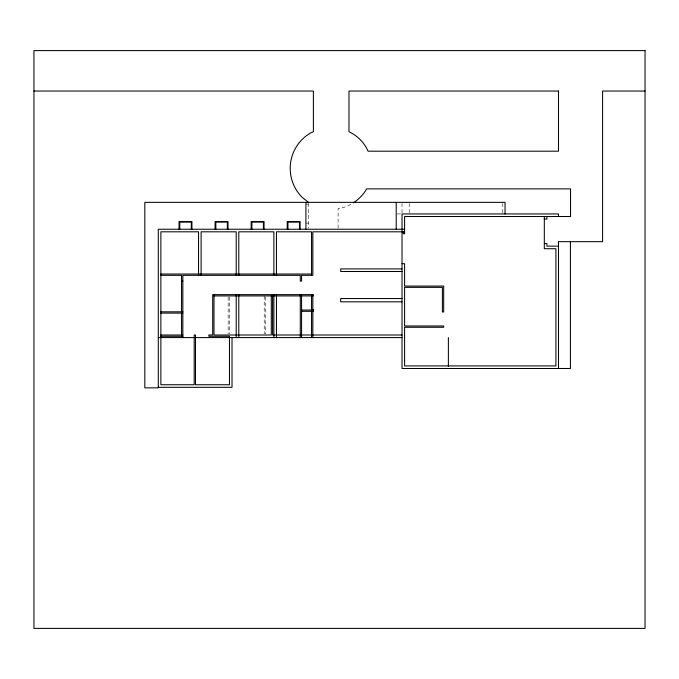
<?xml version="1.0" encoding="UTF-8"?>
<svg xmlns="http://www.w3.org/2000/svg" width="679" height="679" viewBox="0 0 679 679"><rect width="100%" height="100%" fill="white"/><g stroke="black" fill="none" stroke-linecap="round" stroke-linejoin="round"><path stroke-width="0.51" stroke-dasharray="3.4 2.55" d="M305.915 204.133L308.487 204.133M397.19 213.944L401.051 213.944M305.915 223.111L308.487 223.111M502.468 203.411L502.468 212.892M409.743 203.411L409.743 212.892M402.019 203.411L402.019 212.892M338.108 228.195L338.108 208.453L341.792 207.961A40.986 40.986 0 0 0 351.68 203.87M308.487 203.386L308.487 228.203M265.506 296.935L265.506 333.975M264.216 295.925L264.216 333.949M229.451 296.935L229.451 333.975M228.161 296.978L228.161 333.949"/><path stroke-width="1.02" d="M33.95 91.045L313.384 91.045L313.384 131.768L310.693 132.889A40.986 40.986 0 0 0 302.206 197.36L308.487 202.35M645.05 91.045L602.596 91.045L602.596 241.673L558.494 241.673L558.494 368.485M544.32 219.096L546.901 219.096L546.901 216.516M404.591 229.239L158.292 229.239L158.292 387.845L144.814 387.845L144.814 202.35L505.049 202.35L505.049 213.944M404.591 231.811L312.832 231.811L312.832 275.318L301.569 275.318L301.569 281.114L300.279 281.114L300.279 275.318L182.846 275.318L182.846 337.582M544.32 243.566L546.901 243.566L546.901 246.137L558.494 246.137M402.019 263.69L404.591 263.69L404.591 286.063L443.676 286.063L443.676 311.984L442.385 311.984L442.385 287.353L404.591 287.353L404.591 325.988L443.676 325.988L443.676 327.278L404.591 327.278L404.591 365.913L555.914 365.913L555.914 248.718L544.32 248.718L544.32 216.516M402.019 268.918L340.688 268.918L340.688 271.498L402.019 271.498M160.872 274.027L311.551 274.027M160.872 275.318L181.556 275.318L181.556 337.582M181.556 281.114L182.846 281.114M213.995 295.925L300.279 295.925M301.569 295.925L313.155 295.925L313.155 294.635L212.705 294.635L212.705 335.002L208.843 335.002L208.843 336.292L229.451 336.292L229.451 384.747L195.484 384.747L195.484 335.002L194.194 335.002L194.194 384.747L160.872 384.747L160.872 231.811L198.54 231.811L198.54 275.318M402.019 298.539L340.688 298.539L340.688 301.841L402.019 301.841M160.872 311.822L182.846 311.822M160.872 313.112L182.846 313.112M160.872 335.002L182.846 335.002M300.279 335.002L272.593 335.002L272.593 295.925M301.569 335.002L402.019 335.002M160.872 336.292L182.846 336.292M158.292 337.582L402.019 337.582M158.292 387.319L232.023 387.319L232.023 337.582M570.428 241.673L570.428 368.485L402.019 368.485L402.019 213.944L558.494 213.944L558.494 216.516M448.378 337.582L448.378 366.422M403.309 231.811L403.309 233.746L404.591 233.746L404.591 216.516L570.547 216.516L570.547 188.872L366.677 188.872A40.986 40.986 0 0 1 353.335 202.86M396.222 202.35L396.222 229.239M313.061 310.023L313.061 311.313M312.832 294.635L312.832 337.582M311.551 275.318L311.551 231.811L276.455 231.811L276.455 275.318M311.551 294.635L311.551 337.582M305.915 202.35L305.915 229.239M301.569 294.635L301.569 337.582M300.279 294.635L300.279 337.582M300.118 229.239L300.118 221.507L287.242 221.507L287.242 229.239M299.473 229.239L299.473 222.118L287.947 222.118L287.947 229.239M276.455 294.635L276.455 337.582M273.875 275.318L273.875 231.811L238.787 231.811L238.787 275.318M273.875 294.635L273.875 337.582M271.303 295.925L271.303 335.002L213.995 335.002L213.995 294.635M264.055 229.239L264.055 221.507L251.179 221.507L251.179 229.239M263.418 229.239L263.418 222.118L251.892 222.118L251.892 229.239M238.787 294.635L238.787 337.582M236.207 275.318L236.207 231.811L201.111 231.811L201.111 275.318M236.207 294.635L236.207 337.582M228 229.239L228 221.507L215.124 221.507L215.124 229.239M227.355 229.239L227.355 222.118L215.829 222.118L215.829 229.239M191.936 229.239L191.936 221.507L179.061 221.507L179.061 229.239M191.291 229.239L191.291 222.118L179.765 222.118L179.765 229.239M645.05 50.602L33.95 50.602L33.95 628.398L645.05 628.398L645.05 50.602M558.494 91.045L348.981 91.045L348.981 131.768C357.324 135.571 364.487 142.726 368.052 151.196L558.494 151.196L558.494 91.045M313.18 310.023L301.688 310.023L301.688 311.313L313.18 311.313L313.18 310.023"/></g></svg>
